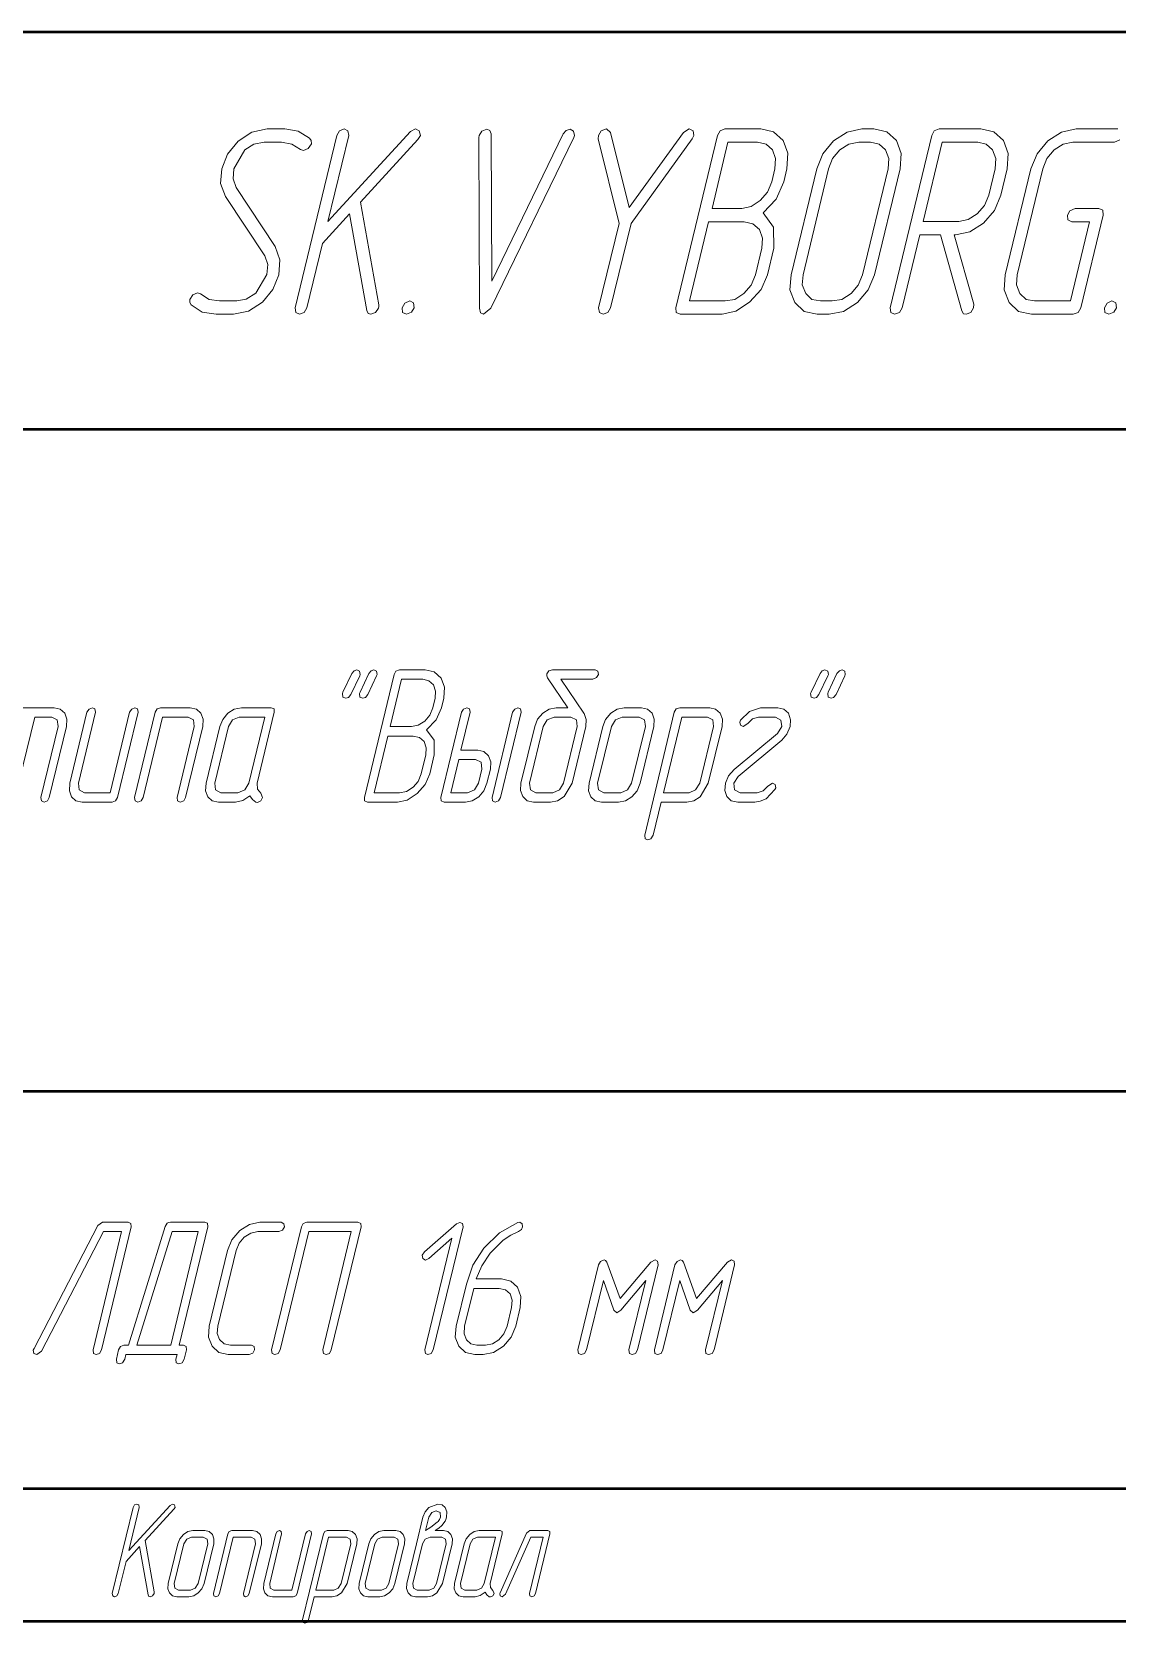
# Model space of a CAD drawing. Extents: x 0 to 420, y 0 to 297.
# Drawn here: x 324 to 365, y -0.1 to 60 of the extents above; entities that cross this region are included whole.
import ezdxf

# ---------------------------------------------------------------- set-up
doc = ezdxf.new("R2010")
doc.units = 0

msp = doc.modelspace()

# ---------------------------------------------------------------- linework, layer by layer
at = {"color": 7, "lineweight": 50}
for p, q in [((230, 60), (415, 60)), ((295, 45), (415, 45)), ((295, 20), (415, 20)), ((20, 5), (415, 5)), ((230, 5), (415, 5)), ((0, 0), (420, 0))]:
    msp.add_line(p, q, dxfattribs=at)
at = {"color": 7, "lineweight": 13}
for points in [[(334.488159, 55.97953), (334.055267, 56.245613), (333.548676, 56.337719), (332.885529, 56.337719), (332.305267, 56.214912), (331.78949, 55.866959), (331.393433, 55.385963), (331.172363, 54.833332), (331.126312, 54.27047), (331.310516, 53.77924), (332.793427, 51.548244), (332.903961, 51.210526), (332.876312, 50.842106), (332.452637, 50.135963), (332.093414, 49.91082), (331.734222, 49.83918), (331.080261, 49.83918), (330.69342, 49.900585), (330.371063, 50.105263), (330.251312, 50.146198), (330.076324, 50.064327), (329.96579, 49.89035), (329.96579, 49.777779), (330.021057, 49.695908), (330.435516, 49.41959), (330.960541, 49.337719), (331.614471, 49.337719), (332.185516, 49.450291), (332.710541, 49.798244), (333.097382, 50.269005), (333.327637, 50.831871), (333.364471, 51.394737), (333.189484, 51.896198), (331.71579, 54.127193), (331.596069, 54.454678), (331.623688, 54.833332), (332.047363, 55.539474), (332.378937, 55.754387), (332.765778, 55.836258), (333.428955, 55.836258), (333.815796, 55.764618), (334.138153, 55.55994), (334.257904, 55.519005), (334.432892, 55.600876), (334.552643, 55.774853), (334.543427, 55.897659)], [(334.976318, 52.00877), (335.989471, 53.124268), (336.643433, 49.480995), (336.6987, 49.36842), (336.799988, 49.337719), (336.975006, 49.409355), (337.085541, 49.573097), (337.094727, 49.624268), (337.094727, 49.695908), (336.403961, 53.574562), (338.577637, 55.938595), (338.669739, 56.081871), (338.623688, 56.266083), (338.485535, 56.337719), (338.292114, 56.235378), (335.178955, 52.837719), (335.961853, 56.081871), (335.924988, 56.266083), (335.786835, 56.337719), (335.611847, 56.266083), (335.510529, 56.081871), (333.935516, 49.583332), (333.963165, 49.399124), (334.101318, 49.337719), (334.285522, 49.399124), (334.386841, 49.583332)], [(344.463165, 56.010235), (344.481567, 56.081871), (344.453949, 56.255848), (344.315796, 56.327484), (344.168427, 56.276314), (344.057892, 56.143276), (341.359222, 50.586258), (341.34079, 56.143276), (341.285522, 56.276314), (341.174988, 56.327484), (340.990784, 56.255848), (340.889465, 56.081871), (340.88028, 56.010235), (340.898682, 49.562866), (340.935516, 49.388889), (341.055267, 49.337719), (341.331573, 49.562866)], [(346.167114, 52.766083), (345.393433, 49.583332), (345.430267, 49.399124), (345.56842, 49.337719), (345.743408, 49.399124), (345.844727, 49.583332), (346.618408, 52.766083), (348.930267, 55.959064), (348.994751, 56.092106), (348.967102, 56.266083), (348.819733, 56.337719), (348.598694, 56.204678), (346.544739, 53.369881), (345.844727, 56.204678), (345.688171, 56.337719), (345.494751, 56.266083), (345.393433, 56.092106), (345.384216, 55.959064)], [(348.478943, 49.337719), (350.053955, 49.337719), (350.569733, 49.450291), (351.094727, 49.78801), (351.527618, 50.269005), (351.76709, 50.831871), (352.006592, 51.834793), (351.997375, 52.622807), (351.601318, 53.165203), (352.098694, 53.687134), (352.384216, 54.331871), (352.503937, 54.833332), (352.540802, 55.416668), (352.365784, 55.897659), (351.997375, 56.225147), (351.518433, 56.337719), (350.16449, 56.337719), (349.980255, 56.266083), (349.888153, 56.081871), (348.313171, 49.583332), (348.322357, 49.399124)], [(355.810516, 50.831871), (356.777618, 54.833332), (356.814484, 55.406433), (356.639465, 55.897659), (356.271057, 56.225147), (355.782898, 56.337719), (355.331573, 56.337719), (354.778961, 56.214912), (354.263153, 55.887428), (353.85791, 55.396198), (353.627625, 54.833332), (352.660522, 50.831871), (352.614471, 50.25877), (352.807892, 49.777779), (353.157898, 49.44006), (353.646057, 49.337719), (354.097382, 49.337719), (354.640778, 49.44006), (355.165802, 49.777779), (355.571045, 50.25877)], [(358.813171, 52.336258), (358.868408, 52.336258), (359.411835, 52.44883), (359.927643, 52.776314), (360.342102, 53.257309), (360.581573, 53.83041), (360.821045, 54.833332), (360.85791, 55.406433), (360.682892, 55.897659), (360.314484, 56.225147), (359.826324, 56.337719), (358.251312, 56.337719), (358.067108, 56.266083), (357.975006, 56.081871), (356.399994, 49.583332), (356.427643, 49.399124), (356.565796, 49.337719), (356.75, 49.399124), (356.851318, 49.583332), (357.523682, 52.336258), (358.297363, 52.336258), (359.10791, 49.460526), (359.163147, 49.358189), (359.264465, 49.337719), (359.439484, 49.409355), (359.549988, 49.583332), (359.559204, 49.716373)], [(349.676331, 53.328949), (350.274994, 55.836258), (351.398682, 55.836258), (351.721069, 55.754387), (351.960541, 55.539474), (352.071045, 55.211987), (352.052643, 54.833332), (351.932892, 54.331871), (351.76709, 53.942982), (351.5, 53.625732), (351.149994, 53.400585), (350.799988, 53.328949)], [(355.359222, 50.831871), (355.19342, 50.432747), (354.926331, 50.125732), (354.576324, 49.900585), (354.217102, 49.83918), (353.765778, 49.83918), (353.44342, 49.900585), (353.213165, 50.125732), (353.084198, 50.442982), (353.111847, 50.831871), (354.078949, 54.833332), (354.226318, 55.211987), (354.502625, 55.539474), (354.843414, 55.754387), (355.211853, 55.836258), (355.663147, 55.836258), (355.985535, 55.754387), (356.225006, 55.539474), (356.344727, 55.211987), (356.326324, 54.833332)], [(357.643433, 52.837719), (358.361847, 55.836258), (359.706573, 55.836258), (360.028961, 55.754387), (360.268433, 55.539474), (360.388153, 55.211987), (360.369751, 54.833332), (360.130249, 53.83041), (359.964478, 53.441521), (359.688171, 53.124268), (359.347382, 52.909355), (358.988159, 52.837719)], [(348.828949, 49.83918), (349.547363, 52.827484), (350.89209, 52.827484), (351.214478, 52.755848), (351.463165, 52.540936), (351.582886, 52.213451), (351.555267, 51.834793), (351.315796, 50.831871), (351.149994, 50.432747), (350.882904, 50.125732), (350.532898, 49.900585), (350.173676, 49.83918)], [(338.264465, 49.83918), (338.080261, 49.757309), (337.978943, 49.583332), (337.997375, 49.409355), (338.144745, 49.337719), (338.338165, 49.41959), (338.430267, 49.583332), (338.411835, 49.767544)], [(364.772369, 49.83918), (364.588165, 49.757309), (364.486847, 49.583332), (364.505249, 49.409355), (364.652618, 49.337719), (364.846069, 49.41959), (364.938171, 49.583332), (364.919739, 49.767544)], [(336.398438, 35.741753), (336.372101, 35.866024), (336.266846, 35.917191), (336.168152, 35.880642), (336.082642, 35.778305), (335.747101, 35.069241), (335.727386, 35.01807), (335.747101, 34.88649), (335.858948, 34.842632), (335.95105, 34.871872), (336.043152, 34.981522), (336.378693, 35.690582)], [(337.036591, 35.741753), (337.016846, 35.866024), (336.911591, 35.917191), (336.812897, 35.880642), (336.720795, 35.778305), (336.391846, 35.069241), (336.372101, 35.01807), (336.385254, 34.88649), (336.497101, 34.842632), (336.595795, 34.871872), (336.687897, 34.981522), (337.016846, 35.690582)], [(336.674744, 30.917192), (337.799744, 30.917192), (338.168152, 30.997602), (338.543152, 31.238831), (338.852386, 31.582397), (339.023438, 31.984444), (339.194489, 32.700817), (339.187897, 33.263683), (338.904999, 33.651112), (339.260254, 34.023918), (339.464203, 34.484444), (339.549744, 34.842632), (339.57605, 35.259296), (339.45105, 35.602867), (339.187897, 35.836784), (338.845795, 35.917191), (337.878693, 35.917191), (337.747101, 35.866024), (337.681335, 35.734444), (336.556335, 31.09263), (336.562897, 30.961052)], [(337.529999, 33.76807), (337.957642, 35.559006), (338.760254, 35.559006), (338.99054, 35.500526), (339.161591, 35.347015), (339.24054, 35.113098), (339.227386, 34.842632), (339.141846, 34.484444), (339.023438, 34.206665), (338.832642, 33.980057), (338.582642, 33.819241), (338.332642, 33.76807)], [(344.839203, 34.279766), (343.964203, 35.559006), (345.174744, 35.559006), (345.312897, 35.617485), (345.385254, 35.734444), (345.36554, 35.858711), (345.260254, 35.917191), (343.654999, 35.917191), (343.516846, 35.873333), (343.437897, 35.763683), (343.437897, 35.683273), (343.470795, 35.610176), (344.233948, 34.484444), (343.799744, 34.484444), (343.529999, 34.433273), (343.286591, 34.279766), (343.089203, 34.045849), (342.983948, 33.775379), (342.464203, 31.633566), (342.444489, 31.355789), (342.536591, 31.129181), (342.70105, 30.968363), (342.937897, 30.917192), (343.57605, 30.917192), (343.839203, 30.968363), (344.089203, 31.129181), (344.391846, 31.633566), (344.911591, 33.775379), (344.924744, 34.038536), (344.845795, 34.265144), (344.839203, 34.272457)], [(354.069489, 35.741753), (354.043152, 35.866024), (353.937897, 35.917191), (353.839233, 35.880642), (353.753693, 35.778305), (353.418152, 35.069241), (353.398438, 35.01807), (353.418152, 34.88649), (353.529999, 34.842632), (353.622101, 34.871872), (353.714233, 34.981522), (354.049744, 35.690582)], [(354.707642, 35.741753), (354.687897, 35.866024), (354.582642, 35.917191), (354.483948, 35.880642), (354.391846, 35.778305), (354.062897, 35.069241), (354.043152, 35.01807), (354.056335, 34.88649), (354.168152, 34.842632), (354.266846, 34.871872), (354.358948, 34.981522), (354.687897, 35.690582)], [(327.233948, 31.09263), (328.010254, 34.309006), (327.99054, 34.440582), (327.891846, 34.484444), (327.773438, 34.433273), (327.687897, 34.309006), (326.957642, 31.275379), (325.99054, 31.275379), (325.793152, 31.377718), (325.760254, 31.633566), (326.404999, 34.309006), (326.385254, 34.440582), (326.286591, 34.484444), (326.161591, 34.433273), (326.082642, 34.309006), (325.437897, 31.633566), (325.418152, 31.348478), (325.503693, 31.12187), (325.668152, 30.961052), (325.904999, 30.917192), (327.029999, 30.917192), (327.161591, 30.961052)], [(329.806335, 31.09263), (330.457642, 33.775379), (330.470795, 34.045849), (330.385254, 34.279766), (330.214203, 34.433273), (329.983948, 34.484444), (328.858948, 34.484444), (328.727386, 34.440582), (328.654999, 34.309006), (327.878693, 31.09263), (327.898438, 30.961052), (327.997101, 30.917192), (328.128693, 30.961052), (328.20105, 31.09263), (328.937897, 34.126255), (329.898438, 34.126255), (330.102386, 34.023918), (330.135254, 33.775379), (329.483948, 31.09263), (329.503693, 30.961052), (329.602386, 30.917192), (329.733948, 30.961052)], [(332.641846, 31.260759), (332.516846, 31.406958), (332.510254, 31.633566), (333.154999, 34.309006), (333.148438, 34.440582), (333.036591, 34.484444), (331.911591, 34.484444), (331.641846, 34.433273), (331.404999, 34.272457), (331.207642, 34.038536), (331.102386, 33.775379), (330.582642, 31.633566), (330.562897, 31.348478), (330.648438, 31.12187), (330.812897, 30.961052), (331.049744, 30.917192), (331.694489, 30.917192), (331.970795, 30.975672), (332.233948, 31.158421), (332.332642, 31.019531), (332.457642, 30.917192), (332.516846, 30.909882), (332.641846, 30.961052), (332.714203, 31.09263)], [(340.20105, 32.883568), (340.543152, 34.309006), (340.523438, 34.440582), (340.424744, 34.484444), (340.299744, 34.433273), (340.220795, 34.309006), (339.444489, 31.09263), (339.45105, 30.961052), (339.562897, 30.917192), (340.36554, 30.917192), (340.628693, 30.961052), (340.878693, 31.12187), (341.069489, 31.348478), (341.181335, 31.633566), (341.312897, 32.167191), (341.32605, 32.444969), (341.24054, 32.671577), (341.069489, 32.825089), (340.839233, 32.883568)], [(341.694489, 31.09263), (342.470795, 34.309006), (342.45105, 34.440582), (342.352386, 34.484444), (342.227386, 34.433273), (342.148438, 34.309006), (341.372101, 31.09263), (341.391846, 30.961052), (341.49054, 30.917192), (341.622101, 30.961052)], [(346.964203, 31.633566), (347.483948, 33.775379), (347.497101, 34.045849), (347.411591, 34.279766), (347.24054, 34.433273), (347.010254, 34.484444), (346.36554, 34.484444), (346.095795, 34.433273), (345.858948, 34.272457), (345.661591, 34.038536), (345.556335, 33.775379), (345.036591, 31.633566), (345.016846, 31.348478), (345.102386, 31.12187), (345.266846, 30.961052), (345.503693, 30.917192), (346.148438, 30.917192), (346.404999, 30.961052), (346.654999, 31.12187), (346.845795, 31.348478)], [(347.760254, 30.917192), (348.727386, 30.917192), (348.983948, 30.961052), (349.233948, 31.12187), (349.536591, 31.633566), (350.056335, 33.775379), (350.069489, 34.045849), (349.983948, 34.279766), (349.812897, 34.433273), (349.589233, 34.484444), (348.457642, 34.484444), (348.32605, 34.440582), (348.253693, 34.309006), (347.135254, 29.667192), (347.154999, 29.535614), (347.253693, 29.491755), (347.372101, 29.535614), (347.457642, 29.667192)], [(352.049744, 31.392338), (352.082642, 31.458128), (352.056335, 31.582397), (351.957642, 31.633566), (351.779999, 31.516607), (351.608948, 31.341169), (351.378693, 31.275379), (350.733948, 31.275379), (350.529999, 31.377718), (350.503693, 31.633566), (350.668152, 31.889414), (352.306335, 33.256374), (352.503693, 33.490292), (352.628693, 33.76807), (352.641846, 34.031227), (352.562897, 34.272457), (352.391846, 34.425964), (352.154999, 34.484444), (351.510254, 34.484444), (351.089233, 34.345554), (350.753693, 34.009296), (350.727386, 33.943508), (350.747101, 33.819241), (350.852386, 33.775379), (351.023438, 33.885029), (351.207642, 34.060467), (351.424744, 34.126255), (352.069489, 34.126255), (352.279999, 34.016609), (352.306335, 33.76807), (352.141846, 33.512222), (350.510254, 32.145264), (350.293152, 31.911345), (350.181335, 31.633566), (350.161591, 31.363098), (350.24054, 31.13649), (350.404999, 30.968363), (350.648438, 30.917192), (351.293152, 30.917192), (351.497101, 30.953743), (351.720795, 31.048771)], [(332.187897, 31.633566), (332.036591, 31.377718), (331.779999, 31.275379), (331.135254, 31.275379), (330.937897, 31.377718), (330.904999, 31.633566), (331.424744, 33.775379), (331.57605, 34.023918), (331.82605, 34.126255), (332.793152, 34.126255)], [(344.069489, 31.633566), (343.918152, 31.377718), (343.661591, 31.275379), (343.023438, 31.275379), (342.819489, 31.377718), (342.786591, 31.633566), (343.306335, 33.775379), (343.457642, 34.023918), (343.714203, 34.126255), (344.352386, 34.126255), (344.556335, 34.023918), (344.589203, 33.775379)], [(346.641846, 31.633566), (346.49054, 31.377718), (346.233948, 31.275379), (345.589203, 31.275379), (345.391846, 31.377718), (345.358948, 31.633566), (345.878693, 33.775379), (346.029999, 34.023918), (346.279999, 34.126255), (346.924744, 34.126255), (347.128693, 34.023918), (347.161591, 33.775379)], [(347.845795, 31.26807), (348.536591, 34.126255), (349.503693, 34.126255), (349.70105, 34.023918), (349.733948, 33.775379), (349.214233, 31.633566), (349.056335, 31.377718), (348.812897, 31.26807)], [(336.924744, 31.275379), (337.437897, 33.409882), (338.398438, 33.409882), (338.628693, 33.358711), (338.806335, 33.205204), (338.891846, 32.971287), (338.872101, 32.700817), (338.70105, 31.984444), (338.582642, 31.699356), (338.391846, 31.480059), (338.141846, 31.319239), (337.885254, 31.275379)], [(340.11554, 32.525379), (340.753693, 32.525379), (340.957642, 32.423042), (340.99054, 32.167191), (340.858948, 31.633566), (340.707642, 31.377718), (340.45105, 31.275379), (339.812897, 31.275379)], [(326.626617, 10.236773), (327.751617, 14.878586), (327.738464, 15.010165), (327.633209, 15.061335), (326.672668, 15.061335), (326.495056, 14.937065), (324.087158, 10.295253), (324.05426, 10.229464), (324.080566, 10.105194), (324.185852, 10.061335), (324.370056, 10.185604), (326.705566, 14.703148), (327.389801, 14.703148), (326.310852, 10.236773), (326.330566, 10.105194), (326.42926, 10.061335), (326.560852, 10.105194)], [(329.725311, 10.419521), (329.567413, 10.419521), (330.646362, 14.885897), (330.633209, 15.017475), (330.527954, 15.061335), (329.238464, 15.061335), (329.159515, 15.046715), (329.113464, 15.017475), (329.034515, 14.900517), (327.646362, 10.419521), (327.475311, 10.419521), (327.34375, 10.368352), (327.271362, 10.236773), (327.192413, 9.885896), (327.212158, 9.754317), (327.30426, 9.710458), (327.42926, 9.754317), (327.514801, 9.885896), (327.55426, 10.061335), (329.481903, 10.061335), (329.442413, 9.885896), (329.455566, 9.754317), (329.55426, 9.710458), (329.67926, 9.754317), (329.758209, 9.885896), (329.837158, 10.236773), (329.830566, 10.368352)], [(332.205566, 10.061335), (332.34375, 10.119814), (332.409515, 10.236773), (332.396362, 10.368352), (332.291107, 10.419521), (331.495056, 10.419521), (331.258209, 10.470692), (331.087158, 10.63151), (331.001617, 10.858118), (331.021362, 11.128586), (331.712158, 13.986773), (331.824005, 14.264551), (332.021362, 14.498469), (332.264801, 14.644669), (332.527954, 14.703148), (333.324005, 14.703148), (333.462158, 14.761627), (333.534515, 14.878586), (333.514801, 15.002855), (333.409515, 15.061335), (332.613464, 15.061335), (332.21875, 14.973616), (331.850311, 14.739697), (331.55426, 14.39613), (331.389801, 13.986773), (330.699005, 11.128586), (330.666107, 10.71923), (330.80426, 10.375662), (331.05426, 10.134434), (331.409515, 10.061335)], [(335.30426, 10.236773), (336.42926, 14.878586), (336.416107, 15.010165), (336.310852, 15.061335), (334.376617, 15.061335), (334.245056, 15.010165), (334.17926, 14.878586), (333.05426, 10.236773), (333.074005, 10.105194), (333.172668, 10.061335), (333.30426, 10.105194), (333.376617, 10.236773), (334.455566, 14.703148), (336.060852, 14.703148), (334.981903, 10.236773), (335.008209, 10.105194), (335.106903, 10.061335), (335.231903, 10.105194)], [(339.152954, 10.236773), (340.277954, 14.878586), (340.258209, 15.010165), (340.152954, 15.054025), (340.034515, 15.002855), (338.817413, 13.935604), (338.731903, 13.811335), (338.758209, 13.687065), (338.856903, 13.628586), (338.981903, 13.687065), (339.850311, 14.454609), (338.830566, 10.236773), (338.856903, 10.105194), (338.955566, 10.061335), (339.080566, 10.105194)], [(340.402954, 12.722154), (340.014801, 11.128586), (339.981903, 10.71923), (340.120056, 10.375662), (340.370056, 10.134434), (340.71875, 10.061335), (341.041107, 10.061335), (341.42926, 10.134434), (341.80426, 10.375662), (342.09375, 10.71923), (342.264801, 11.128586), (342.435852, 11.84496), (342.462158, 12.254317), (342.337158, 12.605194), (342.080566, 12.839112), (341.731903, 12.919521), (340.777954, 12.919521), (340.981903, 13.409288), (341.297668, 13.891744), (341.797668, 14.38151), (342.080566, 14.571568), (342.376617, 14.710457), (342.481903, 14.783557), (342.527954, 14.878586), (342.508209, 15.002855), (342.416107, 15.061335), (342.350311, 15.046715), (341.659515, 14.659288), (341.067413, 14.081802), (340.652954, 13.431217)], [(327.96875, 10.419521), (329.297668, 14.703148), (330.277954, 14.703148), (329.245056, 10.419521)], [(346.863464, 10.236773), (347.639771, 13.453148), (347.620056, 13.584726), (347.527954, 13.635896), (347.370056, 13.555487), (346.205566, 12.173908), (345.712158, 13.555487), (345.659515, 13.613966), (345.600311, 13.635896), (345.46875, 13.577416), (345.389771, 13.453148), (344.613464, 10.236773), (344.633209, 10.105194), (344.731903, 10.061335), (344.863464, 10.105194), (344.935852, 10.236773), (345.574005, 12.861042), (345.96875, 11.742621), (346.080566, 11.640282), (346.238464, 11.742621), (347.17926, 12.861042), (346.541107, 10.236773), (346.560852, 10.105194), (346.659515, 10.061335), (346.791107, 10.105194)], [(349.751617, 10.236773), (350.527954, 13.453148), (350.508209, 13.584726), (350.416107, 13.635896), (350.258209, 13.555487), (349.09375, 12.173908), (348.600311, 13.555487), (348.547668, 13.613966), (348.488464, 13.635896), (348.356903, 13.577416), (348.277954, 13.453148), (347.501617, 10.236773), (347.521362, 10.105194), (347.620056, 10.061335), (347.751617, 10.105194), (347.824005, 10.236773), (348.462158, 12.861042), (348.856903, 11.742621), (348.96875, 11.640282), (349.126617, 11.742621), (350.067413, 12.861042), (349.42926, 10.236773), (349.449005, 10.105194), (349.547668, 10.061335), (349.67926, 10.105194)], [(340.685852, 12.561335), (341.646362, 12.561335), (341.883209, 12.502855), (342.05426, 12.349346), (342.133209, 12.115428), (342.113464, 11.84496), (341.942413, 11.128586), (341.824005, 10.850808), (341.633209, 10.6242), (341.389801, 10.463382), (341.126617, 10.419521), (340.80426, 10.419521), (340.574005, 10.463382), (340.409515, 10.6242), (340.317413, 10.850808), (340.337158, 11.128586)], [(327.560181, 2.254386), (328.066772, 2.812135), (328.393738, 0.990497), (328.421356, 0.934211), (328.472015, 0.91886), (328.55954, 0.954678), (328.614777, 1.03655), (328.619385, 1.062135), (328.619385, 1.097953), (328.273987, 3.037281), (329.36084, 4.219298), (329.406891, 4.290936), (329.383881, 4.383041), (329.314789, 4.418859), (329.218079, 4.36769), (327.661499, 2.66886), (328.052948, 4.290936), (328.034515, 4.383041), (327.965454, 4.418859), (327.87796, 4.383041), (327.827301, 4.290936), (327.039795, 1.041667), (327.053619, 0.949561), (327.122681, 0.91886), (327.214783, 0.949561), (327.265442, 1.041667)], [(339.229919, 3.415936), (339.358856, 3.508041), (339.483215, 3.605263), (339.602936, 3.769006), (339.630585, 3.83041), (339.658203, 3.917398), (339.672028, 4.127193), (339.607544, 4.290936), (339.487823, 4.383041), (339.32663, 4.413743), (338.990448, 4.290936), (338.843079, 4.127193), (338.760193, 3.917398), (338.520721, 2.919591), (338.156891, 1.420322), (338.143066, 1.225877), (338.20755, 1.067252), (338.322693, 0.954678), (338.488464, 0.91886), (338.935181, 0.91886), (339.119385, 0.954678), (339.294403, 1.067252), (339.506226, 1.420322), (339.870056, 2.919591), (339.879272, 3.108918), (339.819397, 3.272661), (339.699646, 3.380117), (339.538483, 3.415936)], [(338.866089, 3.415936), (338.98584, 3.917398), (339.096375, 4.101608), (339.266754, 4.168129), (339.414124, 4.101608), (339.432556, 3.917398), (339.391113, 3.83041), (339.340454, 3.763889), (339.303589, 3.733187), (339.068726, 3.548977)], [(330.50296, 1.420322), (330.86676, 2.919591), (330.875977, 3.108918), (330.816101, 3.272661), (330.696381, 3.380117), (330.535187, 3.415936), (330.083862, 3.415936), (329.89505, 3.380117), (329.729248, 3.267544), (329.591095, 3.103801), (329.517426, 2.919591), (329.153595, 1.420322), (329.139801, 1.22076), (329.199646, 1.062135), (329.314789, 0.949561), (329.480591, 0.91886), (329.931885, 0.91886), (330.111511, 0.949561), (330.286499, 1.062135), (330.420044, 1.22076)], [(330.277283, 1.420322), (330.171356, 1.241228), (329.99176, 1.169591), (329.540436, 1.169591), (329.402283, 1.241228), (329.379272, 1.420322), (329.743073, 2.919591), (329.848999, 3.093567), (330.023987, 3.165205), (330.475311, 3.165205), (330.618073, 3.093567), (330.641113, 2.919591)], [(332.211487, 1.041667), (332.667419, 2.919591), (332.676636, 3.108918), (332.61676, 3.272661), (332.49704, 3.380117), (332.335846, 3.415936), (331.54834, 3.415936), (331.456238, 3.385234), (331.405579, 3.293129), (330.862152, 1.041667), (330.875977, 0.949561), (330.945038, 0.91886), (331.03717, 0.949561), (331.08783, 1.041667), (331.603607, 3.165205), (332.27597, 3.165205), (332.418732, 3.093567), (332.441772, 2.919591), (331.98584, 1.041667), (331.999664, 0.949561), (332.068726, 0.91886), (332.160828, 0.949561)], [(334.012146, 1.041667), (334.555573, 3.293129), (334.541748, 3.385234), (334.472687, 3.415936), (334.389801, 3.380117), (334.329926, 3.293129), (333.818726, 1.169591), (333.141754, 1.169591), (333.003601, 1.241228), (332.980591, 1.420322), (333.431885, 3.293129), (333.418091, 3.385234), (333.348999, 3.415936), (333.261505, 3.380117), (333.206238, 3.293129), (332.754913, 1.420322), (332.741089, 1.22076), (332.800964, 1.062135), (332.916107, 0.949561), (333.081879, 0.91886), (333.869385, 0.91886), (333.961487, 0.949561)], [(334.661499, 0.91886), (335.33847, 0.91886), (335.518066, 0.949561), (335.693085, 1.062135), (335.904907, 1.420322), (336.268738, 2.919591), (336.277954, 3.108918), (336.218079, 3.272661), (336.098328, 3.380117), (335.941772, 3.415936), (335.149658, 3.415936), (335.057556, 3.385234), (335.006897, 3.293129), (334.223999, 0.04386), (334.237823, -0.048246), (334.306885, -0.078947), (334.389801, -0.048246), (334.449646, 0.04386)], [(334.721375, 1.164474), (335.204926, 3.165205), (335.881897, 3.165205), (336.02005, 3.093567), (336.043091, 2.919591), (335.67926, 1.420322), (335.568726, 1.241228), (335.398346, 1.164474)], [(337.705566, 1.420322), (338.069397, 2.919591), (338.078613, 3.108918), (338.018738, 3.272661), (337.898987, 3.380117), (337.737823, 3.415936), (337.286499, 3.415936), (337.097687, 3.380117), (336.931885, 3.267544), (336.793732, 3.103801), (336.720062, 2.919591), (336.356232, 1.420322), (336.342407, 1.22076), (336.402283, 1.062135), (336.517426, 0.949561), (336.683197, 0.91886), (337.134521, 0.91886), (337.314117, 0.949561), (337.489136, 1.062135), (337.622681, 1.22076)], [(337.479919, 1.420322), (337.373993, 1.241228), (337.194397, 1.169591), (336.743073, 1.169591), (336.604919, 1.241228), (336.581879, 1.420322), (336.945709, 2.919591), (337.051636, 3.093567), (337.226624, 3.165205), (337.677948, 3.165205), (337.820709, 3.093567), (337.84375, 2.919591)], [(339.280579, 1.420322), (339.174652, 1.241228), (338.995056, 1.169591), (338.54834, 1.169591), (338.405579, 1.241228), (338.382538, 1.420322), (338.746368, 2.919591), (338.852295, 3.093567), (339.031891, 3.165205), (339.478607, 3.165205), (339.621368, 3.093567), (339.644379, 2.919591)], [(341.398987, 1.159357), (341.311493, 1.261696), (341.306885, 1.420322), (341.758209, 3.293129), (341.753601, 3.385234), (341.675323, 3.415936), (340.887817, 3.415936), (340.699005, 3.380117), (340.533203, 3.267544), (340.39505, 3.103801), (340.321381, 2.919591), (339.95755, 1.420322), (339.943726, 1.22076), (340.003601, 1.062135), (340.118744, 0.949561), (340.284515, 0.91886), (340.73584, 0.91886), (340.92926, 0.959795), (341.113464, 1.087719), (341.182556, 0.990497), (341.27005, 0.91886), (341.311493, 0.913743), (341.398987, 0.949561), (341.449646, 1.041667)], [(341.081238, 1.420322), (340.975311, 1.241228), (340.795715, 1.169591), (340.344391, 1.169591), (340.206238, 1.241228), (340.183197, 1.420322), (340.547028, 2.919591), (340.652954, 3.093567), (340.827942, 3.165205), (341.504913, 3.165205)], [(343.015442, 1.041667), (343.558868, 3.293129), (343.55426, 3.385234), (343.475983, 3.415936), (342.803589, 3.415936), (342.670044, 3.318713), (341.675323, 1.072369), (341.666107, 1.041667), (341.679932, 0.954678), (341.753601, 0.91886), (341.882538, 1.016082), (342.831238, 3.165205), (343.305573, 3.165205), (342.789795, 1.041667), (342.803589, 0.949561), (342.872681, 0.91886), (342.964783, 0.949561)]]:
    msp.add_lwpolyline(points, close=True, dxfattribs=at)
for points in [[(364.993408, 56.337719), (363.418427, 56.337719), (362.865784, 56.214912), (362.350006, 55.887428), (361.944733, 55.396198), (361.714478, 54.833332), (360.747375, 50.831871), (360.701324, 50.25877), (360.894745, 49.777779), (361.244751, 49.44006), (361.73291, 49.337719), (363.307892, 49.337719), (363.492096, 49.399124), (363.593414, 49.583332), (364.440796, 53.083332), (364.422363, 53.267544), (364.274994, 53.328949), (363.381592, 53.328949), (363.188171, 53.247074), (363.096069, 53.083332), (363.105255, 52.899124), (363.252625, 52.827484), (363.924988, 52.827484), (363.206573, 49.83918), (361.852631, 49.83918), (361.530273, 49.900585), (361.299988, 50.125732), (361.171051, 50.442982), (361.198669, 50.831871), (362.165802, 54.833332), (362.313171, 55.211987), (362.589478, 55.539474), (362.930267, 55.754387), (363.298676, 55.836258), (364.873688, 55.836258), (365.067108, 55.918129)], [(323.378693, 31.09263), (324.11554, 34.126255), (324.760254, 34.126255), (324.957642, 34.023918), (324.99054, 33.775379), (324.339203, 31.09263), (324.36554, 30.961052), (324.464203, 30.917192), (324.589203, 30.961052), (324.661591, 31.09263), (325.312897, 33.775379), (325.32605, 34.045849), (325.247101, 34.279766), (325.07605, 34.433273), (324.845795, 34.484444), (322.753693, 34.484444)]]:
    msp.add_lwpolyline(points, dxfattribs=at)

doc.saveas('drawing.dxf')
